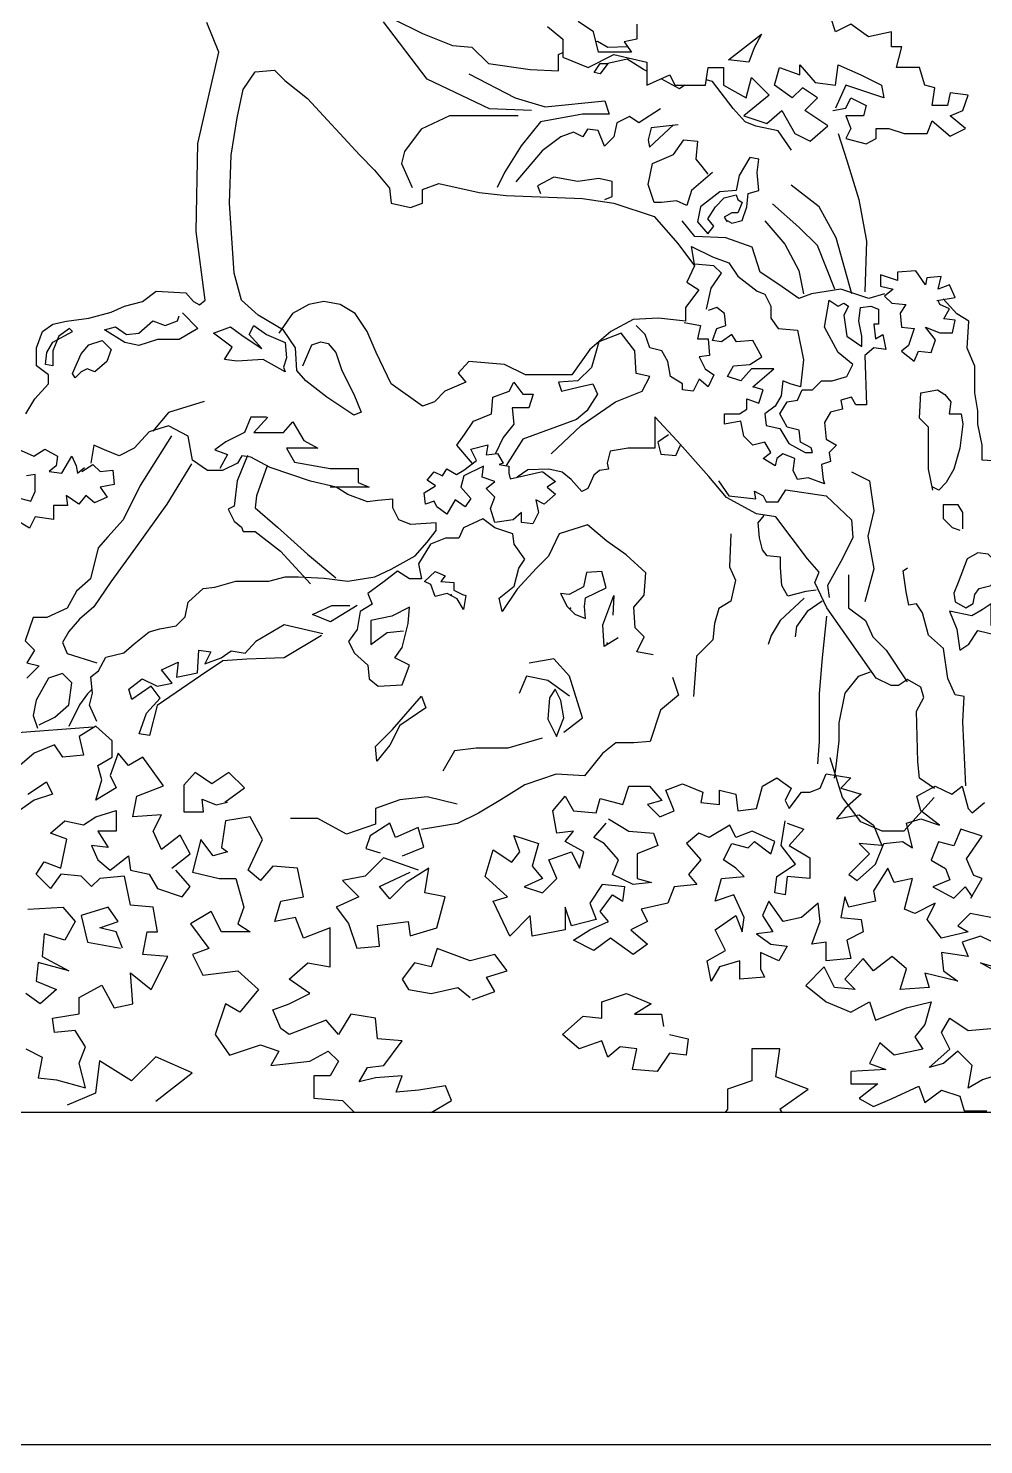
# Model space of a CAD drawing. Header units: millimetres. Extents: x -330 to 389, y 0 to 565.
# Drawn here: x -143.2 to 81.5, y 17.1 to 350.2 of the extents above; entities that cross this region are included whole.
import ezdxf

# ---------------------------------------------------------------- set-up
doc = ezdxf.new("R2010")
doc.units = ezdxf.units.MM
doc.layers.add('ceco.net 301', color=7, linetype='Continuous')

msp = doc.modelspace()

# ---------------------------------------------------------------- linework, layer by layer
at = {"layer": 'ceco.net 301', "color": 25}
msp.add_line((-132.83, 278.89), (-133.53, 279.55), dxfattribs=at)
at = {"layer": 'ceco.net 301', "color": 93}
for p, q in [((-97.79, 202.13), (-95.5, 203.76)), ((-95.5, 203.76), (-92.16, 203.19)), ((21.26, 96), (20.67, 95.24)), ((33.57, 96), (34.03, 95.24))]:
    msp.add_line(p, q, dxfattribs=at)
at = {"layer": 'ceco.net 301', "color": 25}
for points in [[(-143.73, 259.54), (-141.62, 263.05), (-138.45, 266.56), (-138.45, 268.67), (-141.27, 270.78), (-141.27, 274.99), (-139.86, 278.85), (-137.4, 280.61), (-134.24, 281.31), (-128.97, 282.01), (-123.7, 283.42), (-120.53, 284.82), (-116.32, 285.88), (-113.15, 288.33), (-106.13, 287.98), (-104.37, 285.88), (-102.96, 285.17), (-101.56, 286.23), (-103.67, 302.38), (-103.31, 323.1), (-98.39, 344.52), (-101.21, 351.54)], [(-57.48, 352.42), (-50.45, 348.91), (-43.43, 346.1), (-38.86, 345.75), (-34.99, 341.89), (-25.15, 340.49), (-18.48, 340.13), (-18.48, 344), (-17.47, 344.5)], [(-9.7, 347.05), (-9.34, 347.16), (-6.88, 345.75), (-2.3, 345.92)], [(-78.61, 270.78), (-76.5, 275.7), (-74.39, 276.4), (-72.63, 276.05), (-70.88, 273.94), (-69.47, 269.73), (-66.66, 264.11), (-64.9, 259.9), (-66.66, 259.2), (-72.98, 263.41), (-77.9, 267.27), (-80.01, 269.73), (-80.36, 275), (-83.17, 279.21), (-89.15, 282.72), (-93.01, 286.23), (-94.77, 292.56), (-95.83, 309.06), (-95.47, 320.3), (-94.07, 329.08), (-92.66, 335.75), (-89.85, 339.96), (-85.28, 340.31), (-82.82, 337.86), (-77.55, 333.64), (-65.25, 320.3), (-61.74, 316.79), (-58.23, 312.57), (-57.87, 309.06), (-53.31, 308.01), (-50.49, 309.06), (-50.49, 312.22), (-46.63, 313.63), (-37.14, 311.52), (-33.63, 311.17), (-30.82, 310.82), (-12.89, 310.11), (-5.51, 309.06), (3.97, 305.9), (9.6, 299.58), (13.46, 294.31), (11.7, 290.45), (14.52, 288.69), (11.35, 284.48), (11.35, 281.32), (5.03, 282.02), (-0.95, 281.67), (-6.22, 278.86), (-11.14, 274.65), (-15.35, 268.68), (-26.25, 268.68), (-31.17, 271.14), (-39.6, 271.84), (-42.06, 269.03), (-40.3, 266.92), (-45.22, 264.81), (-47.68, 262.36), (-50.49, 261.3), (-57.87, 266.57), (-61.39, 273.94), (-63.5, 278.86), (-66.31, 283.07), (-69.82, 285.18), (-73.69, 285.88), (-77.2, 285.18), (-81.07, 283.07), (-84.23, 278.51)], [(2.3, 340.05), (1.53, 340.47), (-2.34, 342.93), (-6.91, 341.88), (-8.67, 339.42), (-10.07, 339.77), (-8.67, 341.88), (-6.91, 341.88)], [(-39.59, 339.42), (-28.7, 333.8), (-21.67, 331.69), (-7.61, 333.1), (-6.56, 329.94), (-12.88, 329.94), (-22.72, 328.18), (-27.29, 322.56), (-31.16, 316.24), (-32.91, 312.73)], [(11.18, 336.79), (9.96, 335.91), (5.61, 338.26)], [(36.31, 321.51), (33.15, 326.07), (27.88, 327.13), (25.42, 328.18), (22.61, 331.34), (17.69, 337.66), (16.27, 338.05)], [(9.61, 327.48), (3.28, 326.78), (2.58, 323.97), (2.93, 322.21), (8.55, 327.48)], [(17.69, 316.24), (12.77, 312.03), (11.72, 308.52), (9.26, 309.57), (5.74, 309.22), (3.99, 309.22), (2.58, 313.43), (3.63, 318.35), (8.55, 320.46), (11.01, 323.97), (14.18, 323.62), (13.82, 319.4), (15.23, 317.65), (16.64, 315.89)], [(47.24, 325.39), (49.34, 319.06), (52.16, 309.93), (53.91, 300.1), (53.56, 288.16)], [(21.2, 305), (22.26, 304.3), (24.72, 305), (25.77, 308.16), (26.12, 311.32), (28.58, 312.03), (28.23, 316.24), (28.58, 319.4), (26.47, 319.75), (24.02, 315.54), (23.31, 312.03), (19.45, 311.68), (14.88, 308.16), (14.18, 304.65), (16.64, 301.84), (18.04, 303.6), (16.64, 305.36), (18.39, 308.16), (20.5, 310.27), (23.31, 310.97), (23.66, 309.92), (24.72, 309.22), (23.66, 306.76), (22.26, 306.76), (20.5, 305.71), (21.2, 304.65)], [(-7.61, 309.92), (-5.85, 310.62), (-5.85, 314.13), (-9.02, 314.84), (-13.94, 314.13), (-19.56, 315.19), (-23.42, 313.08), (-22.72, 311.32)], [(58.18, 287.71), (54.52, 286.62), (47.93, 288.81), (40.98, 287.71), (38.06, 286.62), (33.3, 289.91), (28.91, 292.83), (27.08, 298.68), (20.86, 300.88), (13.54, 301.24), (10.62, 304.9)], [(16.31, 284.12), (17.37, 289.04), (19.83, 292.55), (18.07, 294.31), (13.5, 294.66), (12.8, 298.87), (17.72, 296.41), (21.59, 295.01), (23.69, 291.85), (28.26, 288.34), (30.02, 287.63), (31.43, 284.83), (31.43, 282.02), (33.18, 279.56), (37.75, 279.21), (39.16, 272.18), (38.45, 265.86), (35.99, 266.57), (34.24, 267.27), (33.89, 263.76), (32.48, 261.3), (30.02, 259.54), (30.37, 256.73), (33.53, 256.03), (35.64, 252.52), (39.51, 250.41), (41.26, 250.41), (40.91, 251.47), (38.45, 252.87), (38.1, 255.68), (35.29, 256.38), (33.53, 259.54), (35.29, 262.35), (37.75, 262.7), (38.8, 265.16), (41.26, 265.16), (43.37, 267.27), (45.83, 267.27), (49.35, 268.32), (50.75, 271.13), (47.24, 273.94), (44.08, 279.91), (45.13, 286.23), (47.24, 284.83), (48.64, 285.53), (49.7, 284.83), (48.64, 282.72), (49.35, 277.8), (52.86, 275.34), (52.86, 277.8), (52.16, 281.31), (52.51, 284.47), (54.97, 284.83), (56.73, 284.12), (56.73, 280.61), (55.67, 280.61), (56.02, 277.1), (57.78, 278.15), (58.48, 274.64), (55.67, 274.99), (53.56, 273.24), (53.92, 261.65), (51.46, 261.65), (50.4, 263.4), (47.94, 262.7), (48.29, 260.6), (45.48, 259.89), (44.08, 257.43), (44.43, 253.57), (46.89, 252.17), (45.13, 250.41), (45.48, 248.3), (43.37, 247.6), (43.72, 244.09), (44.08, 243.04), (40.21, 244.44), (37.75, 244.09), (36.7, 246.2), (37.05, 249.01), (34.24, 250.06), (32.83, 249.01), (32.48, 247.25), (29.67, 249.01), (31.43, 250.41), (30.02, 252.87), (27.21, 252.17), (25.1, 254.27), (24.4, 257.79), (20.53, 257.08), (20.53, 259.54), (24.05, 259.54), (25.8, 260.6), (25.8, 263.05), (28.61, 262), (29.67, 265.16), (27.21, 265.86), (32.13, 270.08), (26.86, 270.08), (24.4, 267.27), (21.23, 268.32), (22.64, 270.78), (26.51, 271.13), (29.32, 272.89), (27.21, 276.75), (23.34, 276.4), (22.29, 278.15), (19.83, 276.4), (17.72, 276.75), (18.77, 279.56), (20.88, 280.26), (20.53, 283.07), (18.77, 284.47), (16.67, 283.77)], [(86.06, 248.26), (81.14, 248.62), (81.14, 252.13), (80.09, 257.04), (80.09, 260.2), (79.38, 264.42), (79.38, 270.74), (77.63, 274.95), (77.98, 281.27), (75.17, 283.03), (72, 286.54)], [(-106.96, 283.24), (-103.3, 279.58), (-107.69, 277.02), (-112.81, 277.02), (-117.2, 275.56), (-120.5, 276.29), (-125.25, 279.22), (-122.69, 279.95), (-120.13, 278.12), (-117.2, 278.49), (-113.91, 281.41), (-110.98, 280.31), (-108.06, 281.41), (-107.69, 282.51)], [(11.04, 280.96), (14.91, 280.26), (14.21, 277.1), (16.67, 277.1), (17.02, 273.24), (14.56, 272.89), (15.96, 270.08), (18.07, 268.67), (16.67, 265.86), (14.56, 267.62), (13.15, 264.81), (10.69, 265.16), (10.69, 266.57), (7.88, 268.32), (7.18, 271.83), (5.77, 274.29), (2.96, 274.99), (1.91, 278.15), (-0.2, 280.26)], [(-133.53, 279.55), (-135.99, 277.8), (-137.4, 274.29), (-137.4, 271.83), (-137.4, 270.78), (-139.16, 271.13), (-138.81, 273.94), (-137.4, 276.39), (-132.83, 278.89)], [(-132.83, 269.02), (-130.72, 273.59), (-128.97, 275.69), (-125.8, 276.75), (-123.7, 274.64), (-124.75, 271.83), (-127.56, 269.37), (-129.32, 270.07), (-130.72, 269.37), (-132.13, 267.97), (-132.83, 269.02)], [(-20.23, 250.06), (-13.2, 256.73), (-5.12, 262.35), (1.2, 264.81), (2.96, 268.32), (-0.2, 269.02), (-0.55, 274.29), (-3.72, 278.5), (-8.99, 276.4), (-10.74, 270.43), (-13.91, 267.27), (-18.47, 266.92), (-17.77, 264.81), (-13.55, 265.86), (-10.39, 266.57), (-9.34, 264.11), (-11.8, 260.24), (-14.26, 258.14), (-26.91, 253.57), (-30.81, 247.32)], [(-38.76, 247.81), (-42.37, 252.17), (-40.61, 254.63), (-38.5, 257.79), (-34.29, 259.54), (-33.94, 263.4), (-30.07, 264.81), (-29.02, 266.92), (-26.91, 264.11), (-24.45, 264.11), (-25.5, 260.95), (-29.37, 260.95), (-29.02, 257.08), (-31.48, 253.92), (-33.3, 250.15)], [(69.54, 241.59), (68.49, 246.51), (68.49, 256.34), (66.38, 258.45), (66.73, 264.42), (70.6, 265.12), (72.36, 264.07), (73.76, 262.31), (73.41, 259.5), (76.22, 259.5), (76.57, 257.04), (75.87, 251.42), (74.46, 246.51), (72.71, 243.35), (70.95, 241.59), (69.54, 242.29)], [(-101.84, 262.4), (-110.25, 259.84), (-113.91, 255.45)], [(-127.05, 187.15), (-128.8, 191.01), (-128.1, 193.82), (-128.45, 197.68), (-126.69, 199.09), (-124.94, 202.25), (-120.72, 203.3), (-118.26, 205.41), (-114.75, 208.22), (-112.29, 208.92), (-108.42, 209.62), (-106.31, 211.73), (-105.61, 215.24), (-102.1, 218.4), (-99.29, 218.75), (-94.37, 220.16), (-90.15, 220.16), (-86.63, 220.16), (-82.77, 221.21), (-79.61, 221.21), (-73.63, 220.86), (-68.01, 220.16), (-61.68, 221.21), (-57.82, 222.97), (-52.2, 226.13), (-49.39, 229.29), (-47.28, 232.1), (-47.28, 233.85), (-53.25, 233.5), (-56.06, 234.56), (-57.47, 237.37), (-57.47, 239.47), (-60.98, 239.12), (-63.44, 238.77), (-68.01, 240.53), (-70.82, 242.28), (-76.8, 243.69), (-86.28, 246.85), (-90.85, 249.31), (-92.96, 249.66), (-94.01, 247.9), (-97.53, 246.14), (-101.04, 246.14), (-104.56, 248.6), (-105.61, 254.22), (-110.18, 256.68), (-114.75, 255.27), (-118.26, 251.41), (-121.78, 249.66), (-125.29, 251.06), (-127.75, 252.11), (-128.45, 247.9)], [(-87.2, 258.74), (-90.86, 258.74), (-92.33, 255.09), (-96.72, 252.89), (-99.28, 251.07), (-96.35, 249.97), (-98.18, 246.68)], [(-86.84, 258.74), (-90.13, 255.09), (-83.18, 255.09), (-80.98, 257.65), (-78.42, 253.26), (-75.13, 251.43), (-82.45, 251.43), (-80.62, 248.14), (-72.2, 246.68), (-65.62, 246.68), (-65.62, 243.39), (-63.06, 242.29), (-72.2, 242.29)], [(69.9, 171.36), (66.38, 173.82), (66.03, 177.68), (65.68, 189.62), (67.44, 192.78), (66.73, 195.24), (63.57, 196.99), (61.46, 195.59), (59.71, 195.59), (56.19, 197.35), (44.6, 213.85), (41.78, 219.82), (42.84, 222.28), (40.03, 225.44), (32.65, 235.27), (28.08, 235.97), (21.05, 239.84), (16.83, 244.75), (9.45, 253.18), (4.18, 258.8), (4.18, 251.42), (-2.14, 251.42), (-6.36, 250.72), (-7.06, 247.91), (-6.71, 246.51), (-8.82, 246.16), (-10.22, 245.1), (-11.63, 241.94), (-13.04, 241.24), (-15.49, 244.05), (-17.6, 245.81), (-20.77, 246.48), (-25.69, 246.36), (-28.22, 244.6)], [(-109.52, 254.36), (-116.84, 242.66), (-120.86, 234.61), (-124.52, 230.59), (-126.72, 228.03), (-128.55, 220.72), (-131.84, 217.79), (-134.03, 213.77), (-138.79, 211.58), (-142.08, 211.58), (-143.91, 206.1), (-141.72, 203.9), (-143.55, 200.98), (-140.62, 200.25), (-143.55, 197.32)], [(7.35, 254.58), (4.89, 252.83), (5.59, 250.02), (9.1, 249.67), (10.16, 252.13)], [(-104.77, 247.77), (-110.62, 238.27), (-117.94, 228.03), (-123.79, 219.99), (-127.81, 214.14), (-131.11, 211.21), (-133.67, 208.29), (-135.13, 205.73), (-134.03, 203.17), (-127.08, 200.98)], [(-91.61, 249.71), (-94.07, 243.74), (-94.77, 237.77), (-96.18, 237.07), (-94.77, 234.26), (-93.01, 232.86), (-92.66, 231.81), (-89.85, 231.81), (-83.88, 227.24), (-76.85, 219.51)], [(-87.04, 247.26), (-89.5, 240.23), (-89.85, 237.42), (-84.58, 232.86), (-77.55, 226.54), (-70.88, 220.92)], [(19.13, 243.74), (21.59, 240.23), (27.91, 239.53), (27.56, 241.28), (29.67, 240.23), (30.37, 238.82), (33.18, 238.82), (34.94, 241.63), (44.43, 240.23), (50.4, 234.61), (50.75, 230.4), (48.29, 225.48), (44.78, 219.16), (45.13, 216.35)], [(76.57, 232.46), (76.57, 236.32), (75.52, 238.08), (72, 238.08), (72, 234.92), (74.11, 232.81), (75.87, 232.11)], [(3.77, 202.83), (-0.1, 203.54), (1.66, 207.05), (-0.45, 209.16), (-0.8, 214.07), (1.66, 216.88), (2.01, 222.15), (-2.56, 226.36), (-7.12, 229.52), (-11.69, 233.39), (-18.37, 231.28), (-20.83, 226.01), (-23.64, 223.2), (-28.21, 218.29), (-31.72, 213.02), (-32.43, 216.18), (-28.91, 218.99), (-27.86, 223.2), (-26.45, 225.31), (-28.91, 228.82), (-29.26, 231.28), (-33.48, 232.68), (-36.29, 234.79), (-40.86, 232.68), (-41.91, 230.23), (-45.08, 230.23), (-48.59, 228.82), (-51.4, 224.26), (-50.7, 220.74), (-53.51, 220.74), (-56.32, 222.5), (-59.48, 220.04), (-63.35, 217.23), (-62.29, 214.77), (-65.11, 213.02), (-65.81, 208.8), (-67.92, 206), (-66.51, 203.19), (-63.35, 200.38), (-63, 197.22), (-60.89, 195.46), (-55.27, 195.81), (-53.51, 200.38), (-57.02, 202.13), (-55.27, 204.59), (-53.86, 210.21), (-53.51, 214.07), (-57.73, 211.96), (-62.65, 210.91), (-62.65, 205.29), (-58.78, 208.1), (-54.91, 208.45)], [(42.14, 218.06), (39.68, 217.71), (35.46, 216.66), (34.05, 219.12), (33.7, 223.33), (33.7, 225.79), (30.54, 226.14), (29.48, 227.55), (28.78, 230.35), (28.43, 233.87), (29.84, 235.62)], [(22.04, 231.28), (21.69, 223.55), (23.1, 220.39), (22.04, 215.48), (19.23, 213.72), (18.18, 210.21), (17.83, 206.35), (13.96, 202.48), (13.26, 193)], [(84.3, 221.22), (83.95, 225.09), (82.55, 226.49), (80.09, 226.84), (77.63, 225.44), (75.52, 219.82), (74.46, 217.36), (74.82, 215.26), (77.28, 213.85), (79.03, 214.9), (79.38, 217.01), (80.44, 218.42), (83.25, 219.12), (84.3, 221.22)], [(77.28, 172), (76.58, 187.1), (76.93, 193.07), (74.82, 193.42), (73.07, 197.28), (72.01, 204.3), (68.5, 207.46), (67.09, 212.73), (65.69, 214.84), (63.93, 214.49), (63.23, 217.65), (62.53, 222.56), (63.58, 223.27)], [(49.7, 221.62), (49.7, 213.89), (53.67, 210.91), (55.43, 207.05), (58.59, 203.89), (63.51, 196.51)], [(-65.81, 214.42), (-72.13, 210.56), (-76.35, 212.32), (-71.78, 214.42), (-67.57, 214.42)], [(84.31, 207.46), (83.26, 209.92), (83.26, 214.84), (81.15, 213.43), (78.69, 212.03), (73.42, 213.08), (75.18, 208.87), (75.88, 203.95), (77.99, 205.36), (80.1, 208.52), (84.66, 207.46)], [(44.53, 211.96), (43.48, 202.13), (42.78, 193.7), (42.78, 182.47), (42.42, 177.2)], [(-140.62, 186.35), (-136.96, 188.18), (-133.67, 191.11), (-132.94, 196.22), (-135.13, 198.42), (-138.42, 197.32), (-141.35, 192.2), (-142.08, 188.55), (-140.99, 185.62)], [(8.34, 197.57), (9.74, 193.35), (5.53, 189.84), (3.07, 182.47), (-0.8, 182.12), (-5.02, 182.12), (-8.18, 179.66), (-12.4, 174.39), (-19.07, 174.74), (-26.45, 172.28), (-32.07, 168.77), (-37.34, 165.61), (-42.26, 163.15), (-50.7, 161.75)], [(54.79, 198.75), (51.97, 197.7), (48.81, 193.83), (47.41, 186.81), (47.41, 182.6), (46.7, 176.63), (46.35, 173.82)], [(-128.18, 194.76), (-129.28, 193.66), (-131.11, 191.11), (-133.67, 185.99)], [(-18.94, 183.61), (-17.24, 188.01), (-17.92, 192.06), (-19.28, 194.77), (-20.63, 192.74), (-20.97, 187.67), (-18.94, 183.61)], [(-42.29, 167.72), (-49.39, 169.41), (-55.82, 168.73), (-61.57, 166.7), (-61.57, 162.98), (-68.34, 160.62), (-75.11, 164.34), (-81.54, 164.34)]]:
    msp.add_lwpolyline(points, dxfattribs=at)
at = {"layer": 'ceco.net 301', "color": 93}
for points in [[(-24.87, 330.85), (-34.75, 331.22), (-49.39, 338.17), (-59.63, 351.69)], [(-21.07, 350.57), (-17.47, 347.57), (-17.47, 343.38), (-11.48, 340.98), (-5.49, 343.98), (2.3, 342.18), (2.3, 336.79), (7.7, 339.19), (8.89, 336.79), (16.09, 336.79), (16.68, 340.98), (20.28, 340.98), (20.28, 336.79), (25.67, 333.8), (26.87, 338.59), (31.07, 334.4), (25.07, 329.6), (30.47, 327.81), (34.06, 330.8), (37.06, 325.41), (40.66, 323.62), (44.85, 327.21), (39.46, 330.8), (42.45, 333.8), (38.86, 336.19), (36.46, 333.8), (32.27, 336.79), (33.46, 340.98), (38.26, 339.19), (38.26, 341.58), (41.85, 337.39), (46.65, 336.79), (47.25, 341.58), (52.64, 339.19), (57.44, 336.79), (58.04, 333.8), (52.64, 335.59), (49.05, 336.79), (46.65, 331.4)], [(-0.1, 351.16), (-0.1, 347.57), (-3.09, 346.97), (-1.29, 344.58), (-9.08, 344.58), (-10.28, 349.37), (-13.88, 351.76)], [(46.05, 330.8), (49.05, 331.4), (50.24, 333.8), (53.84, 332), (53.24, 329.6), (49.05, 329.6), (50.24, 326.61), (49.05, 324.21), (53.84, 323.02), (56.24, 324.21), (56.24, 326.61), (59.23, 326.61), (62.83, 325.41), (68.22, 325.41), (69.42, 328.41), (73.62, 324.81), (77.21, 326.61), (73.62, 329.6), (76.61, 330.8), (77.81, 334.4), (73.62, 334.99), (73.02, 332), (69.42, 332), (70.02, 336.19), (67.62, 336.79), (66.43, 340.98), (61.03, 340.98), (62.23, 345.77), (59.83, 345.77), (59.83, 349.37), (54.44, 348.17), (50.24, 351.16), (46.65, 349.37), (45.45, 352.96)], [(29.27, 348.77), (27.52, 345.59), (26.27, 342.18), (21.48, 342.78), (29.27, 348.77)], [(5.49, 331.22), (0.37, 327.93), (-1.82, 329.39), (-4.75, 327.93), (-5.48, 324.64), (-7.68, 322.45), (-9.14, 326.1), (-11.7, 326.47), (-12.8, 324.64), (-14.99, 325.74), (-17.92, 324.64), (-22.31, 321.35), (-28.53, 314.04)], [(-27.99, 329.59), (-44.16, 329.59), (-50.83, 326.42), (-54.7, 321.16), (-55.4, 318.35), (-52.94, 312.73)], [(50.5, 287.71), (46.84, 300.88), (42.81, 308.19), (36.23, 313.31)], [(46.47, 288.81), (42.45, 299.05), (38.06, 303.43), (31.84, 308.92)], [(30.01, 304.9), (34.76, 299.41), (38.06, 293.2), (39.15, 287.71)], [(70.49, 286.17), (74.81, 286.84), (73.48, 289.82), (70.82, 288.83), (71.49, 291.82), (68.16, 291.48), (67.83, 289.82), (65.51, 293.14), (61.19, 292.81), (61.19, 290.82), (57.2, 292.15), (57.2, 289.49), (60.19, 288.83), (58.2, 287.17), (59.86, 285.51), (63.18, 285.18), (61.85, 283.19), (62.19, 279.87), (65.17, 279.54), (63.85, 275.55), (62.19, 274.22), (65.17, 271.9), (66.17, 274.22), (69.16, 273.89), (70.16, 276.88), (67.83, 279.87), (71.15, 278.54), (74.14, 278.54), (74.81, 281.53), (72.15, 281.86), (73.48, 284.18), (71.15, 285.18), (70.82, 286.17)], [(-88.3, 274.83), (-91.23, 278.12), (-90.13, 280.31), (-87.2, 278.12), (-82.81, 276.29), (-82.45, 272.64), (-83.18, 270.44), (-82.81, 269.35), (-87.94, 272.27), (-94.16, 271.9), (-97.08, 272.27), (-95.25, 275.2), (-99.64, 278.49), (-95.62, 279.95), (-92.69, 277.75), (-88.3, 274.83)], [(-145.58, 251.22), (-141.92, 249.56), (-139.27, 251.22), (-136.28, 249.56), (-136.61, 247.24), (-138.27, 245.91), (-135.28, 245.58), (-132.96, 249.56), (-131.96, 247.24), (-131.63, 245.58), (-129.97, 246.91)], [(-22.19, 245.9), (-19.2, 243.57), (-21.19, 242.25), (-19.2, 240.59), (-21.86, 238.26), (-23.85, 239.26), (-23.18, 236.27), (-24.51, 233.62), (-27.17, 233.95), (-27.17, 236.27), (-29.16, 234.61), (-33.48, 233.95), (-34.48, 237.27), (-33.48, 239.92), (-35.47, 241.92), (-33.48, 243.57), (-36.47, 244.57), (-36.14, 247.23), (-40.79, 244.9), (-41.45, 242.25), (-39.13, 239.59), (-40.45, 237.6), (-42.78, 239.26), (-44.77, 235.94), (-47.1, 237.6), (-47.76, 238.93), (-49.75, 238.26), (-50.09, 240.92), (-47.43, 242.58), (-49.42, 243.91), (-47.76, 245.9), (-45.77, 244.9), (-44.77, 246.56), (-42.45, 245.23), (-40.79, 246.23), (-37.8, 248.55), (-39.13, 251.21), (-35.14, 252.2), (-35.47, 249.88), (-32.82, 250.21), (-31.49, 247.89), (-32.48, 247.56), (-30.16, 247.23), (-30.16, 245.57), (-29.83, 244.24), (-22.22, 245.93)], [(-130.63, 245.91), (-127.98, 247.57), (-126.31, 245.91), (-123.33, 246.24), (-122.99, 242.92), (-126.31, 242.26), (-124.65, 239.94), (-127.64, 238.61), (-129.64, 240.27), (-131.3, 238.28), (-134.29, 240.27), (-133.95, 237.95), (-137.27, 237.95), (-137.27, 234.63), (-141.59, 235.29), (-142.92, 232.64), (-146.24, 234.63)], [(-144.91, 239.61), (-142.59, 238.94), (-141.59, 241.26), (-141.59, 245.25), (-143.59, 244.92)], [(50.4, 245.85), (54.62, 243.74), (55.67, 236.72), (54.27, 230.75), (55.67, 223.02), (53.56, 215.3)], [(-40.3, 216.78), (-40.81, 213.46), (-42.35, 216.02), (-44.65, 217.29), (-47.47, 216.53), (-48.49, 219.34), (-50.03, 220.11), (-47.47, 222.41), (-45.16, 221.39), (-46.19, 220.11), (-43.12, 219.85), (-43.12, 218.06), (-41.07, 217.04), (-40.3, 216.78)], [(-7.27, 218.57), (-8.29, 222.41), (-11.88, 222.16), (-12.65, 218.83), (-15.97, 217.04), (-18.02, 217.29), (-16.49, 214.22), (-14.69, 212.43), (-12.13, 211.41), (-12.39, 214.22), (-12.13, 216.27), (-7.27, 218.57)], [(-4.45, 206.8), (-7.78, 204.76), (-8.04, 209.87), (-5.48, 216.78), (-5.73, 212.18)], [(39.26, 216.18), (33.64, 210.91), (31.53, 207.4), (30.83, 205.29)], [(43.48, 215.48), (39.96, 213.02), (37.5, 209.51), (37.15, 207.05)], [(-73.89, 207.75), (-83.03, 209.86), (-89.7, 206), (-92.16, 203.19)], [(-74.24, 207.4), (-83.03, 202.13), (-91.81, 201.78), (-97.43, 201.43), (-102.71, 197.92), (-112.9, 190.9), (-114.65, 183.87), (-117.11, 184.22), (-115.36, 189.14), (-112.19, 192.65), (-114.3, 195.46), (-118.87, 192.3), (-119.57, 194.76), (-116.41, 197.22), (-112.9, 195.46), (-109.38, 196.16), (-111.84, 199.32), (-107.98, 201.08), (-108.33, 197.57), (-103.41, 198.62), (-103.06, 203.89), (-100.25, 203.54), (-101.65, 200.73), (-97.79, 202.13)], [(-17.24, 184.63), (-12.85, 188.01), (-15.89, 197.81), (-19.61, 201.87), (-25.37, 200.86)], [(-15.89, 193.08), (-20.97, 196.8), (-26.04, 197.81), (-27.74, 193.76)], [(-50.75, 193.08), (-49.73, 190.37), (-55.8, 186.2), (-58.19, 181.58), (-61.24, 177.86), (-61.57, 181.24), (-57.51, 185.3), (-50.75, 193.08)], [(-128.02, 185.82), (-146.73, 184.38)], [(-109.45, 152.68), (-105.09, 156.06), (-107.51, 160.41), (-111.86, 157.03), (-113.8, 161.38), (-111.86, 165.24), (-118.63, 164.76), (-117.67, 169.59), (-111.38, 172.01), (-116.22, 178.77), (-119.6, 176.84), (-122.02, 179.74), (-123.95, 174.42), (-122.5, 171.53), (-127.34, 168.63), (-125.89, 173.46), (-126.85, 176.84), (-123.47, 178.77), (-123.47, 182.64), (-127.34, 186.02), (-131.21, 183.61), (-130.24, 179.26), (-135.07, 178.77), (-137.01, 181.67), (-141.84, 179.74), (-145.71, 176.36)], [(-22.32, 183.27), (-30.44, 180.91), (-37.89, 180.91), (-42.96, 180.23), (-45.67, 175.5)], [(69.88, 169.28), (62.68, 161.37), (57.64, 161.37), (52.61, 163.53), (48.29, 169.28), (45.41, 178.63)], [(-97, 168.2), (-92.35, 171.52), (-96, 175.17), (-99.99, 172.52), (-103.97, 175.17), (-106.63, 172.18), (-106.63, 165.88), (-101.98, 165.88), (-102.31, 168.87), (-98.99, 167.54), (-96.33, 168.2)], [(83.17, 141.06), (78.33, 142.02), (75.43, 139.12), (77.85, 137.67), (71.56, 136.22), (68.18, 140.57), (70.11, 144.44), (65.28, 142.02), (62.86, 142.99), (64.79, 150.24), (60.44, 149.27), (58.99, 152.65), (55.61, 147.34), (56.09, 144.92), (49.8, 143.47), (48.84, 145.89), (47.87, 141.06), (52.7, 140.57), (53.19, 137.67), (49.32, 135.74), (50.29, 131.39), (44.48, 130.91), (44.48, 135.26), (41.1, 134.77), (43.03, 140.09), (42.55, 144.44), (38.68, 141.06), (34.33, 140.09), (30.95, 144.92), (29.49, 141.54), (31.91, 137.67), (28.04, 137.19), (31.43, 134.77), (35.3, 134.29), (33.36, 130.91), (29.01, 132.84), (29.01, 128.98), (29.98, 127.04), (24.18, 126.56), (24.18, 130.91), (19.34, 129.46), (17.41, 126.08), (16.44, 130.91), (20.79, 133.32), (18.37, 138.16), (23.21, 141.54), (24.66, 137.67), (25.14, 141.06), (22.73, 146.37), (18.37, 144.92), (19.82, 150.24), (25.14, 150.72), (23.21, 152.65), (20.31, 154.59), (22.24, 158.45), (26.11, 157.48), (27.56, 158.93), (31.43, 156.03), (32.4, 158.93), (27.08, 161.35), (23.21, 159.9), (21.76, 162.8), (16.92, 159.9), (14.5, 160.87), (11.6, 158.45), (14.99, 154.59), (12.09, 151.2), (14.02, 148.79), (8.7, 148.3), (7.25, 144.44), (0.97, 142.99), (2.42, 140.09), (-1.45, 138.16), (2.42, 134.77), (-0.97, 132.36), (-6.29, 136.22), (-10.16, 133.32), (-14.99, 135.74), (-11.12, 138.16), (-6.77, 140.09), (-8.71, 142.5), (-5.8, 146.37), (-3.39, 144.92), (-2.9, 148.3), (-8.22, 148.79), (-11.12, 144.44), (-9.67, 140.57), (-15.47, 139.12), (-16.93, 143.47), (-16.93, 138.16), (-24.66, 136.71), (-25.15, 141.54), (-29.98, 136.71), (-33.85, 144.92), (-30.46, 145.89), (-35.78, 150.72), (-33.85, 157), (-29.5, 154.1), (-27.56, 156.52), (-29.01, 160.38), (-23.21, 158.45), (-24.66, 153.14), (-22.24, 150.24), (-26.6, 148.3), (-22.24, 146.85), (-18.86, 150.24), (-20.79, 154.59), (-15.47, 156.52), (-13.54, 152.65), (-12.57, 156.52), (-16.93, 158.93), (-14.99, 161.35), (-18.86, 160.87), (-19.83, 166.18), (-16.93, 169.56), (-14.99, 166.18), (-9.67, 165.7), (-8.71, 169.08), (-3.39, 167.63), (-1.94, 171.98), (2.9, 171.98), (5.8, 168.6), (2.42, 167.63), (5.32, 164.73), (8.7, 166.18), (6.77, 171.01), (10.64, 172.46), (15.47, 170.53), (14.99, 168.11), (19.34, 167.63), (19.34, 171.01), (23.21, 170.05), (23.69, 166.18), (28.04, 166.67), (29.49, 171.98), (32.88, 173.91), (36.26, 171.5), (34.81, 168.6), (35.78, 166.67), (38.68, 170.53), (40.62, 170.53), (43.03, 171.5), (44.48, 174.88), (50.29, 173.91), (47.87, 171.5), (52.7, 170.05), (48.84, 166.67), (46.9, 164.25), (52.22, 165.22), (55.61, 162.8), (57.54, 157.97), (52.22, 158.45), (54.64, 156.03), (49.8, 151.2), (51.74, 149.75), (56.09, 153.62), (58.02, 158.45), (62.38, 158.93), (64.79, 157.48), (63.34, 163.28), (66.73, 164.25), (71.08, 162.8), (66.73, 166.18), (65.76, 169.56), (70.11, 171.98), (73.98, 170.05), (76.4, 171.98), (77.85, 166.67), (78.82, 165.7), (81.72, 168.11)], [(-143.29, 170.08), (-138.94, 172.98), (-137.49, 170.08), (-141.84, 168.63), (-145.23, 166.21)], [(-143.78, 110.16), (-139.91, 108.23), (-140.88, 103.39), (-136.52, 102.91), (-129.75, 100.98), (-131.21, 106.78), (-129.75, 110.64), (-132.17, 114.51), (-137.01, 114.02), (-137.49, 117.41), (-131.21, 118.37), (-131.21, 122.24), (-125.89, 125.14), (-122.98, 119.82), (-118.63, 120.79), (-119.12, 128.04), (-114.28, 124.17), (-110.41, 131.9), (-116.22, 132.39), (-115.25, 137.7), (-112.83, 137.7), (-113.8, 143.5), (-119.12, 143.98), (-120.57, 150.75), (-126.37, 150.26), (-128.3, 148.33), (-130.72, 150.75), (-135.56, 151.23), (-137.97, 147.85), (-141.36, 151.23), (-139.43, 154.13), (-135.56, 152.68), (-134.11, 159.45), (-137.97, 160.89), (-134.59, 163.79), (-130.24, 162.83), (-127.34, 164.76), (-122.5, 166.21), (-122.5, 161.38), (-126.85, 161.38), (-124.44, 157.51), (-128.3, 158), (-126.85, 154.61), (-123.95, 152.2), (-119.6, 155.58), (-119.12, 152.2), (-114.76, 151.23), (-112.83, 147.85), (-107.03, 145.92), (-105.09, 148.33), (-108.48, 152.2)], [(-48.47, 95.24), (-43.63, 98.06), (-45.08, 101.44), (-51.36, 100.47), (-56.68, 99.99), (-55.23, 103.86), (-61.52, 103.37), (-65.39, 102.41), (-63.45, 105.79), (-59.58, 106.27), (-55.23, 112.07), (-61.04, 112.55), (-61.52, 117.38), (-67.32, 118.35), (-70.22, 113.52), (-73.12, 116.9), (-81.83, 113.52), (-83.76, 114.97), (-85.7, 119.32), (-81.83, 120.77), (-76.99, 123.18), (-81.83, 126.57), (-77.48, 130.43), (-72.16, 129.47), (-72.16, 138.65), (-78.44, 136.23), (-80.38, 141.06), (-85.21, 140.1), (-83.76, 144.93), (-78.44, 145.89), (-79.89, 152.66), (-85.7, 153.14), (-88.6, 149.76), (-91.5, 152.18), (-88.11, 159.42), (-91.02, 164.74), (-96.82, 163.77), (-97.78, 157.49), (-96.33, 156.52), (-99.72, 155.56), (-102.62, 159.42), (-104.55, 151.69), (-98.27, 150.24), (-94.4, 150.24), (-92.47, 143.48), (-93.92, 139.61), (-91.02, 137.68), (-97.78, 137.68), (-100.2, 142.51), (-105.04, 139.61), (-100.69, 133.81), (-104.55, 132.36), (-102.14, 127.53), (-93.92, 128.5), (-89.08, 124.15), (-93.43, 118.83), (-96.82, 120.77), (-99.24, 113.52), (-95.85, 108.69), (-88.6, 111.1), (-84.25, 109.65), (-86.18, 106.27), (-76.99, 107.24), (-72.64, 109.65), (-70.22, 107.24), (-72.16, 103.86), (-76.03, 103.86), (-76.03, 98.54), (-69.26, 98.06), (-66.49, 95.24)], [(-55.15, 155.59), (-50.17, 157.58), (-51.5, 162.23), (-56.81, 159.9), (-58.14, 163.22), (-62.79, 160.24), (-63.79, 157.25), (-60.46, 156.25)], [(-6.77, 164.25), (-1.94, 161.35), (3.87, 160.87), (4.83, 157.97), (0, 156.03), (0, 150.24), (3.38, 149.27), (-0.97, 148.79), (-5.8, 151.2), (-4.35, 154.59), (-7.74, 158.45), (-10.16, 159.9), (-7.25, 163.28)], [(35.3, 163.28), (39.17, 161.83), (35.78, 157.97), (40.62, 155.07), (40.62, 150.24), (35.3, 150.72), (34.81, 146.37), (32.4, 146.85), (32.88, 150.72), (37.23, 153.62), (33.85, 157.97), (34.81, 163.77)], [(78.48, 145.6), (81.14, 150.24), (79.15, 150.91), (77.49, 154.89), (81.14, 160.2), (76.16, 161.86), (74.5, 157.88), (70.84, 158.87), (69.18, 154.56), (72.5, 152.57), (73.5, 149.91), (69.51, 148.25), (74.5, 145.6), (77.15, 148.25), (78.81, 145.93)], [(-51.42, 152.2), (-59.64, 155.1), (-63.99, 150.75), (-69.31, 149.78), (-65.44, 145.92), (-70.76, 143.5), (-67.86, 139.63), (-65.93, 133.84), (-60.61, 134.32), (-61.09, 139.15), (-53.84, 140.12), (-53.35, 136.73), (-47.07, 138.67), (-45.13, 145.92), (-49.97, 146.88), (-49, 152.68), (-54.32, 149.3), (-58.19, 145.43), (-60.61, 148.33), (-53.35, 151.71)], [(-143.29, 143.02), (-135.07, 143.5), (-132.17, 140.12), (-134.59, 135.77), (-139.43, 137.22), (-139.91, 131.9), (-133.62, 128.52), (-140.88, 130.45), (-141.36, 126.1), (-136.52, 124.17), (-140.39, 120.79), (-143.78, 123.2)], [(-121.05, 133.84), (-122.5, 137.7), (-126.37, 138.67), (-122.02, 140.12), (-124.44, 143.5), (-130.72, 141.57), (-129.27, 135.28), (-121.53, 133.84)], [(85.59, 134.29), (80.75, 136.71), (76.4, 135.26), (77.85, 131.87), (71.56, 132.84), (72.05, 128.49), (75.43, 126.08), (67.69, 128.01), (68.66, 124.63), (61.89, 124.14), (63.34, 128.98), (59.96, 131.87), (55.61, 128.49), (53.19, 131.39), (48.84, 126.56), (51.25, 124.14), (46.42, 124.63), (44, 129.46), (39.65, 125.11), (44.48, 121.24), (50.29, 118.83), (54.64, 121.24), (56.09, 116.89), (63.34, 119.79), (69.15, 121.24), (67.69, 115.93), (65.28, 113.03), (67.21, 110.13), (60.44, 108.68), (57.06, 111.58), (54.64, 106.75), (58.51, 105.3), (50.29, 104.81), (50.29, 101.92), (56.57, 101.92), (52.22, 98.53), (55.61, 96.6), (59.96, 98.53), (66.24, 101.43), (67.69, 97.57), (71.56, 100.47), (75.91, 99.02), (76.88, 95.63), (82.2, 95.63)], [(-38.79, 121.73), (-33.47, 123.67), (-35.41, 127.05), (-30.57, 128.5), (-33.47, 132.36), (-39.28, 130.91), (-47.01, 133.81), (-48.46, 129.47), (-52.33, 130.43), (-55.23, 126.57), (-53.78, 124.15), (-48.46, 123.18), (-42.18, 124.63), (-39.28, 122.22)], [(85.1, 128.01), (80.75, 130.42), (87.52, 128.49)], [(7.63, 113.52), (11.98, 112.55), (11.5, 108.69), (7.63, 109.17), (4.73, 104.82), (-1.08, 105.3), (-0.11, 110.14), (-3.98, 110.62), (-6.88, 108.2), (-8.33, 112.07), (-13.65, 110.14), (-17.52, 113.52), (-12.68, 117.87), (-8.33, 117.38), (-8.33, 121.25), (-2.53, 123.18), (3.28, 120.77), (-0.59, 118.35), (5.69, 118.35), (6.18, 115.45)], [(85.59, 104.33), (81.23, 102.88), (77.85, 100.95), (78.82, 106.26), (75.43, 109.65), (72.05, 106.75), (68.66, 105.78), (73.5, 110.13), (71.56, 114), (73.5, 117.38), (77.85, 114.48), (83.17, 114.96)], [(33.57, 96), (40.19, 100.73), (32.62, 103.57), (33.57, 110.19), (26.94, 110.19), (26.94, 102.62), (21.26, 100.73), (21.26, 96)], [(-113.2, 97.89), (-104.68, 104.51), (-113.2, 108.3), (-118.88, 102.62), (-126.45, 107.35), (-127.4, 99.78), (-134.03, 96.95)]]:
    msp.add_lwpolyline(points, dxfattribs=at)
at = {"layer": 'ceco.net 301'}
for points in [[(199.74, 95.24), (-277.98, 95.24)], [(268.92, 17.09), (-268.92, 17.09)]]:
    msp.add_lwpolyline(points, dxfattribs=at)
at = {"layer": 'ceco.net 301', "color": 93}
for p in [(-43.75, 216.95), (-15.67, 213.83), (-7.03, 205.54)]:
    msp.add_point(p, dxfattribs=at)

doc.saveas('drawing.dxf')
